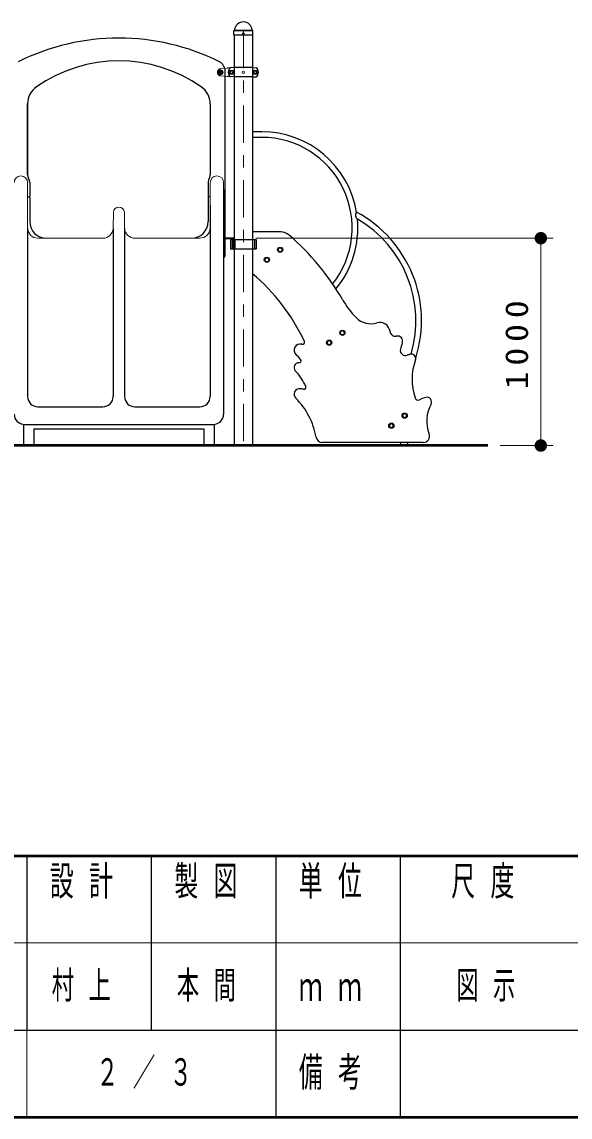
# Model space of a CAD drawing. Units: millimetres on the paper, scale 1:60. Extents: x -385 to 0, y -594 to 267.
# Drawn here: x -232.9 to -188.9, y -297 to -209 of the extents above; entities that cross this region are included whole.
import ezdxf

# ---------------------------------------------------------------- set-up
doc = ezdxf.new("R2010")
doc.units = ezdxf.units.MM
doc.linetypes.add('USER1', pattern=[4.5, 2.5, -2])
doc.linetypes.add('USER2', pattern=[6, 3, -1, 1, -1])
for name, color, linetype, lineweight in [('1_60', 7, 'Continuous', 25), ('NAKAMURA図枠', 7, 'Continuous', 13), ('図面情報', 7, 'Continuous', 13)]:
    doc.layers.add(name, color=color, linetype=linetype, lineweight=lineweight)
doc.styles.add('ＭＳ ゴシック', font='')
doc.styles.get('ＭＳ ゴシック').set_extended_font_data('MS Gothic')

# ---------------------------------------------------------------- blocks, each defined once
blk = doc.blocks.new('filled_dot')
at = {"color": 0, "linetype": 'Continuous', "lineweight": -2, "const_width": 1.25}
blk.add_lwpolyline([(-0.625, 0, 1), (0.625, 0, 1)], format="xyb", close=True, dxfattribs=at)

msp = doc.modelspace()

# ---------------------------------------------------------------- linework, layer by layer
at = {"layer": '1_60'}
for p, q in [((-215.877, -210.029), (-215.87, -209.698)), ((-215.877, -210.029), (-215.87, -209.698)), ((-215.877, -210.029), (-215.869, -210.037)), ((-215.877, -210.029), (-215.869, -210.037)), ((-214.337, -210.037), (-215.869, -210.037)), ((-214.337, -210.037), (-215.869, -210.037)), ((-215.85, -209.65), (-215.831, -209.632)), ((-215.85, -209.65), (-215.831, -209.632)), ((-215.845, -210.037), (-215.845, -243.021)), ((-214.356, -209.65), (-214.374, -209.632)), ((-214.356, -209.65), (-214.374, -209.632)), ((-214.36, -210.037), (-214.36, -243.021)), ((-214.337, -210.037), (-214.329, -210.029)), ((-214.337, -210.037), (-214.329, -210.029)), ((-214.329, -210.029), (-214.336, -209.698)), ((-214.329, -210.029), (-214.336, -209.698)), ((-213.631, -217.794), (-214.36, -217.794)), ((-213.631, -218.247), (-214.36, -218.247)), ((-215.845, -226.354), (-216.561, -226.354)), ((-215.845, -226.392), (-216.561, -226.392)), ((-216.133, -226.454), (-216.133, -227.204)), ((-216.133, -226.454), (-214.072, -226.454)), ((-216.003, -226.454), (-216.003, -227.204)), ((-215.954, -226.454), (-215.954, -227.204)), ((-215.798, -226.454), (-215.798, -227.204)), ((-214.211, -226.454), (-214.211, -227.204)), ((-214.072, -226.454), (-214.072, -227.204)), ((-216.133, -227.204), (-214.072, -227.204)), ((-202.461, -243.021), (-202.461, -242.771)), ((-201.895, -243.021), (-201.895, -242.771))]:
    msp.add_line(p, q, dxfattribs=at)
at = {"layer": '1_60', "lineweight": 13}
for p, q in [((-214.358, -209.679), (-215.847, -209.679)), ((-214.358, -209.679), (-215.847, -209.679)), ((-214.389, -209.621), (-215.815, -209.621)), ((-214.389, -209.621), (-215.815, -209.621)), ((-214.103, -226.354), (-190.202, -226.354)), ((-191.202, -226.354), (-191.202, -243.021)), ((-194.465, -243.021), (-190.202, -243.021))]:
    msp.add_line(p, q, dxfattribs=at)
at = {"layer": '1_60', "linetype": 'USER2', "lineweight": 13}
msp.add_line((-215.103, -209.679), (-215.103, -243.021), dxfattribs=at)
at = {"layer": '1_60', "color": 4}
for p, q in [((-217.003, -212.982), (-216.936, -212.943)), ((-217.003, -212.982), (-217.003, -213.059)), ((-216.936, -212.943), (-216.869, -212.982)), ((-216.869, -212.982), (-216.869, -213.059)), ((-217.003, -213.059), (-216.936, -213.097)), ((-216.936, -213.097), (-216.869, -213.059))]:
    msp.add_line(p, q, dxfattribs=at)
at = {"layer": '1_60', "color": 2, "linetype": 'USER1', "lineweight": 13}
for p, q in [((-216.394, -212.691), (-216.92, -212.73)), ((-216.394, -212.691), (-216.92, -212.73)), ((-215.853, -212.662), (-215.853, -213.378)), ((-215.853, -212.662), (-215.853, -213.378)), ((-214.353, -212.662), (-214.353, -213.378)), ((-214.353, -212.662), (-214.353, -213.378)), ((-216.394, -213.349), (-216.92, -213.31)), ((-216.394, -213.349), (-216.92, -213.31))]:
    msp.add_line(p, q, dxfattribs=at)
at = {"layer": '1_60', "color": 70}
for p, q in [((-216.561, -222.97), (-216.561, -212.923)), ((-232.436, -221.272), (-232.436, -215.557)), ((-232.436, -215.557), (-232.436, -221.272)), ((-217.769, -215.557), (-217.769, -221.272)), ((-232.27, -221.885), (-232.27, -222.97)), ((-217.936, -221.885), (-217.936, -222.97)), ((-216.686, -222.437), (-216.686, -240.488)), ((-232.436, -223.02), (-232.32, -223.02)), ((-232.378, -223.02), (-232.32, -223.02)), ((-232.27, -223.07), (-232.27, -225.02)), ((-217.936, -223.07), (-217.936, -225.02)), ((-217.769, -223.02), (-217.886, -223.02)), ((-216.686, -223.02), (-216.611, -223.02)), ((-216.561, -227.687), (-216.561, -223.07)), ((-217.769, -223.708), (-217.769, -239.072)), ((-232.436, -225.52), (-232.436, -239.072)), ((-225.563, -225.562), (-225.563, -239.072)), ((-224.642, -225.562), (-224.642, -239.072)), ((-212.083, -225.854), (-214.36, -225.854)), ((-231.603, -239.905), (-226.397, -239.905)), ((-223.809, -239.905), (-218.603, -239.905)), ((-232.77, -241.318), (-232.77, -243.021)), ((-232.686, -241.322), (-217.519, -241.322)), ((-231.936, -241.687), (-218.269, -241.687)), ((-231.936, -241.687), (-231.936, -243.021)), ((-218.269, -241.687), (-218.269, -243.021)), ((-217.436, -241.318), (-217.436, -243.021)), ((-200.648, -242.771), (-208.77, -242.771))]:
    msp.add_line(p, q, dxfattribs=at)
at = {"layer": '1_60', "color": 2}
for p, q in [((-215.869, -212.645), (-216.394, -212.691)), ((-215.869, -212.645), (-216.394, -212.691)), ((-214.336, -212.645), (-215.87, -212.645)), ((-214.336, -212.645), (-215.87, -212.645)), ((-214.336, -212.645), (-214.073, -212.668)), ((-214.336, -212.645), (-214.073, -212.668)), ((-215.869, -213.395), (-216.394, -213.349)), ((-215.869, -213.395), (-216.394, -213.349)), ((-214.336, -213.395), (-215.87, -213.395)), ((-214.336, -213.395), (-215.87, -213.395)), ((-214.336, -213.395), (-214.073, -213.372)), ((-214.336, -213.395), (-214.073, -213.372))]:
    msp.add_line(p, q, dxfattribs=at)
at = {"layer": '1_60', "color": 2, "lineweight": 13}
for p, q in [((-215.907, -212.866), (-216.215, -212.866)), ((-216.215, -213.174), (-216.215, -212.866)), ((-215.907, -212.866), (-216.215, -212.866)), ((-216.215, -213.174), (-216.215, -212.866)), ((-214.298, -212.866), (-213.99, -212.866)), ((-214.298, -212.866), (-213.99, -212.866)), ((-213.99, -213.174), (-213.99, -212.866)), ((-213.99, -213.174), (-213.99, -212.866)), ((-215.907, -213.174), (-216.215, -213.174)), ((-215.907, -213.174), (-216.215, -213.174)), ((-214.298, -213.174), (-213.99, -213.174)), ((-214.298, -213.174), (-213.99, -213.174))]:
    msp.add_line(p, q, dxfattribs=at)
at = {"layer": '1_60', "color": 70, "lineweight": 13}
for p, q in [((-232.436, -221.895), (-232.436, -225.52)), ((-217.769, -221.895), (-217.769, -225.52)), ((-216.686, -221.895), (-216.686, -222.437)), ((-225.563, -225.562), (-225.54, -224.27)), ((-224.642, -225.562), (-224.665, -224.27)), ((-231.603, -226.354), (-226.395, -226.354)), ((-218.603, -226.354), (-223.81, -226.354))]:
    msp.add_line(p, q, dxfattribs=at)
at = {"layer": '1_60', "lineweight": 50}
msp.add_line((-195.465, -243.021), (-334.645, -243.021), dxfattribs=at)
at = {"layer": '1_60'}
for centre, radius in [((-215.103, -209.904), 0.05), ((-215.103, -209.904), 0.05), ((-212.145, -227.287), 0.208), ((-213.211, -228.087), 0.208), ((-207.145, -233.954), 0.208), ((-208.211, -234.754), 0.208), ((-202.145, -240.621), 0.208), ((-203.211, -241.421), 0.208)]:
    msp.add_circle(centre, radius, dxfattribs=at)
at = {"layer": '1_60', "lineweight": 13}
for centre, radius in [((-216.936, -213.02), 0.2), ((-213.211, -228.087), 0.142), ((-212.145, -227.287), 0.142), ((-207.145, -233.954), 0.142), ((-208.211, -234.754), 0.142), ((-202.145, -240.621), 0.142), ((-203.211, -241.421), 0.142)]:
    msp.add_circle(centre, radius, dxfattribs=at)
at = {"layer": '1_60', "color": 4}
msp.add_circle((-216.936, -213.02), 0.175, dxfattribs=at)
at = {"layer": '1_60', "color": 70}
msp.add_circle((-216.936, -213.02), 0.125, dxfattribs=at)
at = {"layer": '1_60', "color": 2, "linetype": 'USER1', "lineweight": 13}
msp.add_circle((-216.936, -213.02), 0.125, dxfattribs=at)
msp.add_circle((-216.936, -213.02), 0.125, dxfattribs=at)
at = {"layer": '1_60', "color": 4, "linetype": 'USER1', "lineweight": 13}
msp.add_circle((-216.936, -213.02), 0.104, dxfattribs=at)
at = {"layer": '1_60', "color": 4, "lineweight": 13}
msp.add_circle((-216.936, -213.02), 0.0917, dxfattribs=at)
at = {"layer": '1_60', "color": 2, "lineweight": 13}
for centre, radius in [((-216.061, -213.02), 0.154), ((-216.061, -213.02), 0.154), ((-216.061, -213.02), 0.0833), ((-216.061, -213.02), 0.0833), ((-215.103, -213.02), 0.0833), ((-215.103, -213.02), 0.0833), ((-214.144, -213.02), 0.154), ((-214.144, -213.02), 0.154), ((-214.144, -213.02), 0.0833), ((-214.144, -213.02), 0.0833)]:
    msp.add_circle(centre, radius, dxfattribs=at)
at = {"layer": '1_60'}
for centre, radius, start, end in [((-215.103, -209.687), 0.72, 90, 173.3676), ((-215.103, -209.687), 0.72, 90, 173.3676), ((-215.103, -209.687), 0.72, 6.6324, 90), ((-215.103, -209.687), 0.72, 6.6324, 90), ((-215.8, -209.7), 0.07, 135, 178.99605), ((-215.8, -209.7), 0.07, 135, 178.99605), ((-215.864, -209.599), 0.0467, 315, 353.3676), ((-215.864, -209.599), 0.0467, 315, 353.3676), ((-214.341, -209.599), 0.0467, 186.6324, 225), ((-214.341, -209.599), 0.0467, 186.6324, 225), ((-214.406, -209.7), 0.07, 1.00395, 45), ((-214.406, -209.7), 0.07, 1.00395, 45), ((-213.631, -225.521), 7.727, 9.35026, 90), ((-213.631, -225.521), 7.273, 321.61014, 90), ((-205.724, -224.513), 0.376, 138.76328, 235.75762), ((-210.682, -232.984), 9.893, 342.3524, 61.79978), ((-213.631, -225.521), 7.727, 320.51731, 5.17064), ((-210.682, -232.984), 9.44, 343.47001, 59.81513)]:
    msp.add_arc(centre, radius, start, end, dxfattribs=at)
at = {"layer": '1_60', "color": 70}
for centre, radius, start, end in [((-225.103, -228.334), 18.065, 63.42654, 116.57346), ((-225.103, -223.643), 11.541, 54.97684, 125.02316), ((-217.394, -212.923), 0.833, 0, 63.42654), ((-230.77, -215.557), 1.667, 125.02316, 180), ((-219.436, -215.557), 1.667, 0, 54.97684), ((-231.936, -221.272), 0.5, 180, 210.45035), ((-232.978, -221.885), 0.708, 0, 30.45035), ((-217.228, -221.885), 0.708, 149.54965, 180), ((-218.269, -221.272), 0.5, 329.54965, 0), ((-232.32, -222.97), 0.05, 270, 0), ((-232.32, -223.07), 0.05, 0, 90), ((-217.886, -222.97), 0.05, 180, 270), ((-217.886, -223.07), 0.05, 90, 180), ((-216.611, -222.97), 0.05, 270, 0), ((-216.611, -223.07), 0.05, 0, 90), ((-230.936, -225.02), 1.333, 180, 270), ((-219.269, -225.02), 1.333, 270, 0), ((-212.083, -226.854), 1, 48.98036, 90), ((-224.874, -241.559), 20.49, 30.10721, 48.98036), ((-216.894, -227.687), 0.333, 308.68219, 0), ((-224.874, -241.559), 16.223, 25.2151, 49.60245), ((-200.818, -227.61), 7.318, 210.10721, 224.38788), ((-204.857, -231.563), 1.667, 224.38788, 286.86515), ((-204.134, -233.947), 0.824, 6.01656, 106.86515), ((-202.9, -233.817), 0.417, 186.01656, 282.2103), ((-210.534, -235.351), 0.493, 73.5869, 228.18762), ((-210.348, -234.719), 0.167, 253.5869, 25.2151), ((-202.724, -234.631), 0.417, 338.75529, 102.2103), ((-199.121, -236.032), 3.449, 158.75529, 167.4214), ((-213.059, -238.173), 3.293, 39.00572, 48.18762), ((-202.08, -235.371), 0.417, 167.4214, 291.05813), ((-200.872, -238.51), 2.946, 106.39715, 111.05813), ((-201.604, -236.021), 0.352, 340.13692, 106.39715), ((-210.65, -236.749), 0.377, 87.80152, 222.55579), ((-210.629, -236.205), 0.167, 267.80152, 39.00572), ((-196.907, -237.718), 4.643, 160.13692, 198.54783), ((-214.575, -240.353), 4.952, 24.99253, 42.55579), ((-210.578, -238.9), 0.449, 83.9069, 225.47042), ((-210.809, -241.058), 2.619, 78.18391, 83.9069), ((-210.238, -238.331), 0.167, 258.18392, 24.99253), ((-231.603, -239.072), 0.833, 180, 270), ((-226.397, -239.072), 0.833, 270, 0), ((-223.809, -239.072), 0.833, 180, 270), ((-218.603, -239.072), 0.833, 270, 0), ((-214.905, -243.298), 5.721, 9.50808, 45.47042), ((-201.072, -239.115), 0.25, 198.54783, 296.35528), ((-199.69, -241.903), 2.861, 105.44551, 116.35528), ((-200.353, -239.505), 0.373, 331.62759, 105.44551), ((-197.478, -241.058), 2.894, 151.62759, 200.94169), ((-232.686, -240.488), 0.833, 180, 270), ((-217.519, -240.488), 0.833, 270, 0), ((-208.77, -242.271), 0.5, 189.50808, 270), ((-200.648, -242.271), 0.5, 270, 20.94169)]:
    msp.add_arc(centre, radius, start, end, dxfattribs=at)
at = {"layer": '1_60', "color": 2, "linetype": 'USER1', "lineweight": 13}
for centre, radius, start, end in [((-216.894, -213.02), 0.291, 95, 265), ((-216.894, -213.02), 0.291, 95, 265), ((-215.869, -212.662), 0.0167, 0, 91.98888), ((-215.869, -212.662), 0.0167, 0, 91.98888), ((-215.869, -213.378), 0.0167, 270, 0), ((-215.869, -213.378), 0.0167, 270, 0)]:
    msp.add_arc(centre, radius, start, end, dxfattribs=at)
at = {"layer": '1_60', "color": 2}
for centre, radius, start, end in [((-215.478, -213.02), 0.833, 163.80375, 196.19625), ((-215.478, -213.02), 0.833, 163.80375, 196.19625), ((-216.118, -212.834), 0.167, 95, 163.80375), ((-216.118, -212.834), 0.167, 95, 163.80375), ((-214.087, -212.834), 0.167, 16.19625, 85), ((-214.087, -212.834), 0.167, 16.19625, 85), ((-214.728, -213.02), 0.833, 343.80375, 16.19625), ((-214.728, -213.02), 0.833, 343.80375, 16.19625), ((-216.118, -213.206), 0.167, 196.19625, 265), ((-216.118, -213.206), 0.167, 196.19625, 265), ((-214.087, -213.206), 0.167, 275, 343.80375), ((-214.087, -213.206), 0.167, 275, 343.80375)]:
    msp.add_arc(centre, radius, start, end, dxfattribs=at)
at = {"layer": '1_60', "color": 2, "lineweight": 13}
for centre, start, end in [((-218.04, -213.02), 355.87048, 4.12952), ((-218.04, -213.02), 355.87048, 4.12952), ((-212.165, -213.02), 175.87048, 184.12952), ((-212.165, -213.02), 175.87048, 184.12952)]:
    msp.add_arc(centre, 2.139, start, end, dxfattribs=at)
at = {"layer": '1_60', "color": 70, "lineweight": 13}
for centre, radius, start, end in [((-232.978, -221.895), 0.542, 0, 180), ((-217.228, -221.895), 0.542, 0, 180), ((-225.103, -224.292), 0.438, 2.8624, 177.1376), ((-231.603, -225.52), 0.833, 180, 270), ((-226.395, -225.52), 0.833, 270, 357.13759), ((-223.81, -225.52), 0.833, 182.8624, 270), ((-218.603, -225.52), 0.833, 270, 0)]:
    msp.add_arc(centre, radius, start, end, dxfattribs=at)
at = {"layer": 'NAKAMURA図枠', "lineweight": 50}
for p, q in [((-385, -276), (0, -276)), ((-385, -297), (0, -297))]:
    msp.add_line(p, q, dxfattribs=at)
at = {"layer": 'NAKAMURA図枠', "color": 211, "lineweight": 25}
for p, q in [((-232.5, -276), (-232.5, -290)), ((-222.5, -276), (-222.5, -290)), ((-212.5, -276), (-212.5, -297)), ((-202.5, -276), (-202.5, -290)), ((-242.5, -290), (0, -290))]:
    msp.add_line(p, q, dxfattribs=at)
at = {"layer": 'NAKAMURA図枠'}
for p, q in [((-242.5, -283), (-187.5, -283)), ((-232.5, -290), (-232.5, -297))]:
    msp.add_line(p, q, dxfattribs=at)
at = {"layer": 'NAKAMURA図枠', "lineweight": 25}
msp.add_line((-202.5, -290), (-202.5, -297), dxfattribs=at)

# ---------------------------------------------------------------- block references
at = {"layer": '1_60', "lineweight": 13, "xscale": 0.4, "yscale": 0.4}
for p, rotation in [((-191.202, -226.354), 270), ((-191.202, -243.021), 90)]:
    msp.add_blockref('filled_dot', p, dxfattribs=dict(at, rotation=rotation))

# ---------------------------------------------------------------- texts
at = {"layer": '1_60', "insert": (-192.202, -234.687), "char_height": 1.833, "attachment_point": 8, "rotation": 90, "style": 'ＭＳ ゴシック'}
msp.add_mtext('\\T1.33;\\W1.15;1000', dxfattribs=at)
at = {"layer": 'NAKAMURA図枠', "color": 4, "char_height": 2.346, "style": 'ＭＳ ゴシック'}
for s, insert, attachment_point in [('\\T1.64;\\W0.6;設計', (-227.5, -276.833), 2), ('\\T1.64;\\W0.6;製図', (-217.5, -276.833), 2), ('\\T1.64;\\W0.6;単位', (-207.5, -276.833), 2), ('\\T1.64;\\W0.6;尺度', (-195.25, -276.833), 2), ('\\T1.64;\\W0.6;ｍｍ', (-207.5, -286.5), 5), ('\\T1.64;\\W0.6;備考', (-207.5, -293.5), 5)]:
    msp.add_mtext(s, dxfattribs=dict(at, insert=insert, attachment_point=attachment_point))
at = {"layer": '図面情報', "char_height": 2.199, "style": 'ＭＳ ゴシック'}
for s, insert, attachment_point in [('\\T1.64;\\W0.6;村上', (-230.5, -286.5), 4), ('\\T1.64;\\W0.6;本間', (-217.5, -286.5), 5), ('\\T1.64;\\W0.6;図示', (-198, -286.5), 4), ('\\T1.64;\\W0.6;２／３', (-222.5, -293.5), 5)]:
    msp.add_mtext(s, dxfattribs=dict(at, insert=insert, attachment_point=attachment_point))

doc.saveas('drawing.dxf')
